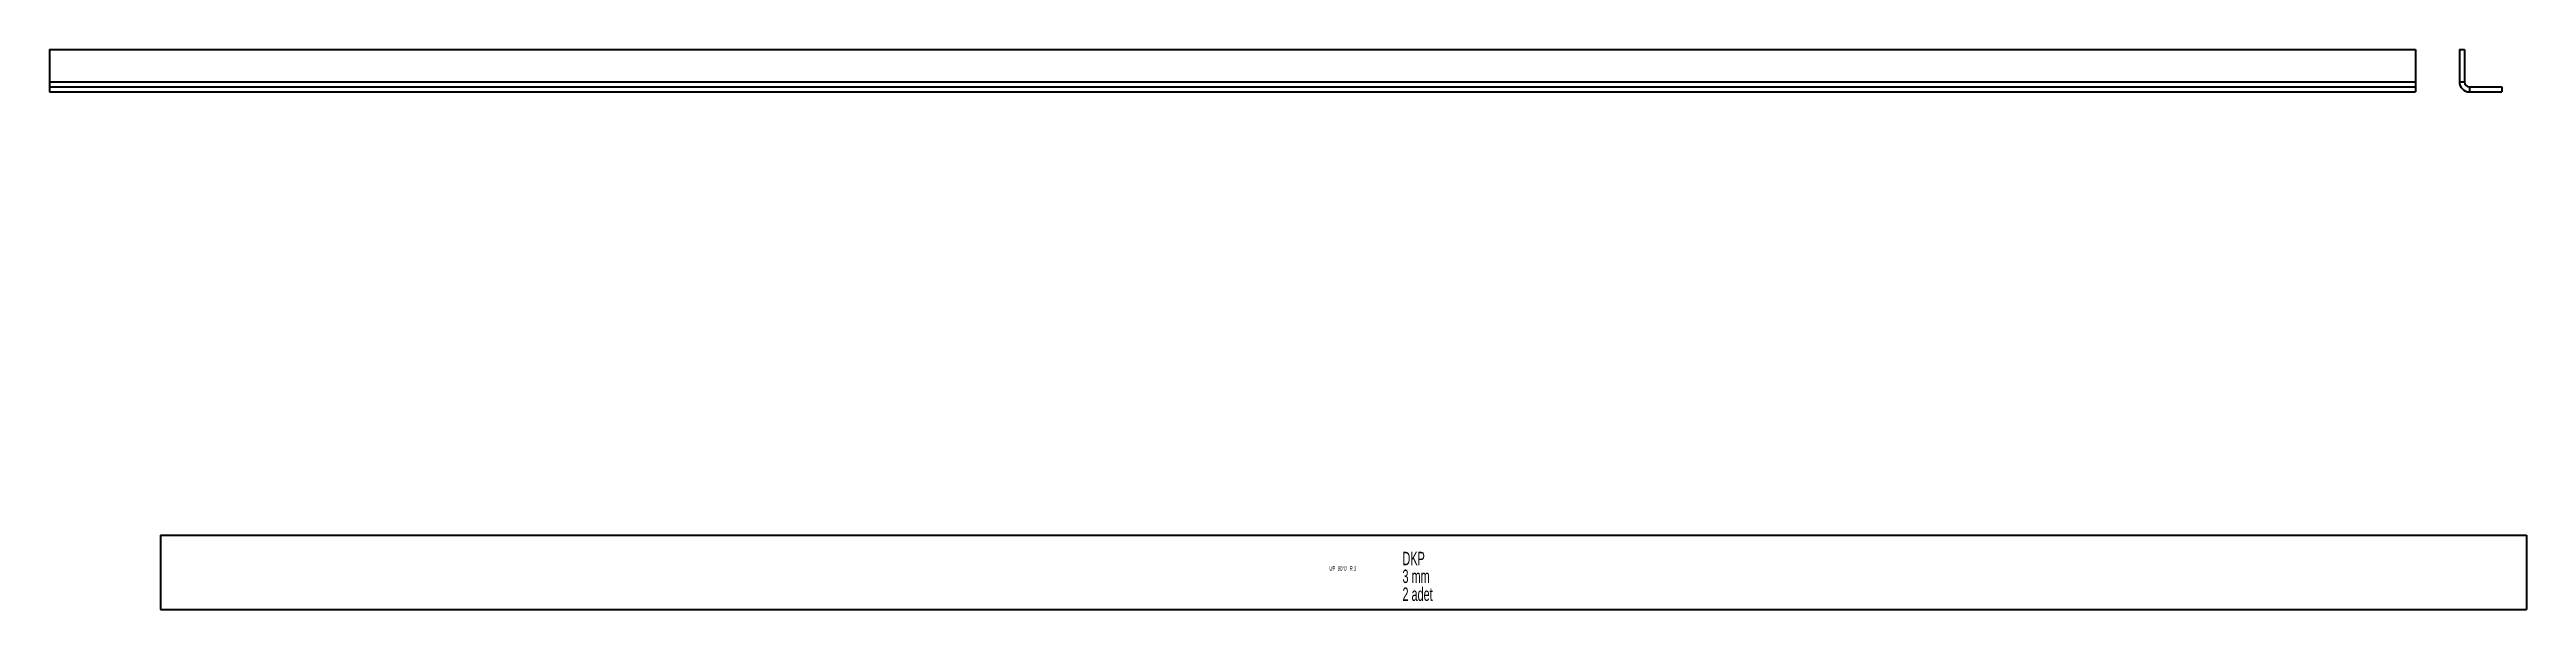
# Model space of a CAD drawing. Header units: millimetres. Extents: x -672 to 794, y -60 to 271.
import ezdxf

# ---------------------------------------------------------------- set-up
doc = ezdxf.new("R2010")
doc.units = ezdxf.units.MM
doc.styles.add('SLDTEXTSTYLE0', font='TXT', dxfattribs={"width": 0.5675})
doc.styles.add('SLDTEXTSTYLE1', font='TXT', dxfattribs={"width": 0.605})

msp = doc.modelspace()

# ---------------------------------------------------------------- linework, layer by layer
at = {"color": 7, "linetype": 'Continuous', "lineweight": 35}
for p, q in [((-672, 271.1), (-672, 252.1)), ((-672, 271.1), (728, 271.1)), ((728, 271.1), (728, 252.1)), ((754, 271.1), (757, 271.1)), ((754, 271.1), (754, 252.1)), ((757, 271.1), (757, 252.1)), ((-672, 252.1), (-672, 249.1)), ((-672, 252.1), (728, 252.1)), ((728, 252.1), (728, 249.1)), ((754, 252.1), (757, 252.1)), ((-672, 249.1), (-672, 246.1)), ((-672, 249.1), (728, 249.1)), ((-672, 246.1), (728, 246.1)), ((728, 249.1), (728, 246.1)), ((760, 249.1), (760, 246.1)), ((760, 249.1), (779, 249.1)), ((760, 246.1), (779, 246.1)), ((779, 249.1), (779, 246.1)), ((-606.3, -16), (793.7, -16)), ((-606.3, -16), (-606.3, -60)), ((793.7, -16), (793.7, -60)), ((-606.3, -60), (793.7, -60))]:
    msp.add_line(p, q, dxfattribs=at)
for radius in [6, 3]:
    msp.add_arc((760, 252.1), radius, 180, 270, dxfattribs=at)

# ---------------------------------------------------------------- texts
at = {"color": 7, "linetype": 'Continuous', "lineweight": 0}
for s, insert, char_height, attachment_point, style in [('DKP', (128.6, -25.9), 7.94, 1, 'SLDTEXTSTYLE1'), ("UP  90°0'  R 3", (93.3, -34.5), 2.646, 2, 'SLDTEXTSTYLE0'), ('3 mm', (128.6, -36.4), 7.94, 1, 'SLDTEXTSTYLE1'), ('2 adet', (128.6, -47), 7.94, 1, 'SLDTEXTSTYLE1')]:
    msp.add_mtext(s, dxfattribs=dict(at, insert=insert, char_height=char_height, attachment_point=attachment_point, style=style))

doc.saveas('drawing.dxf')
